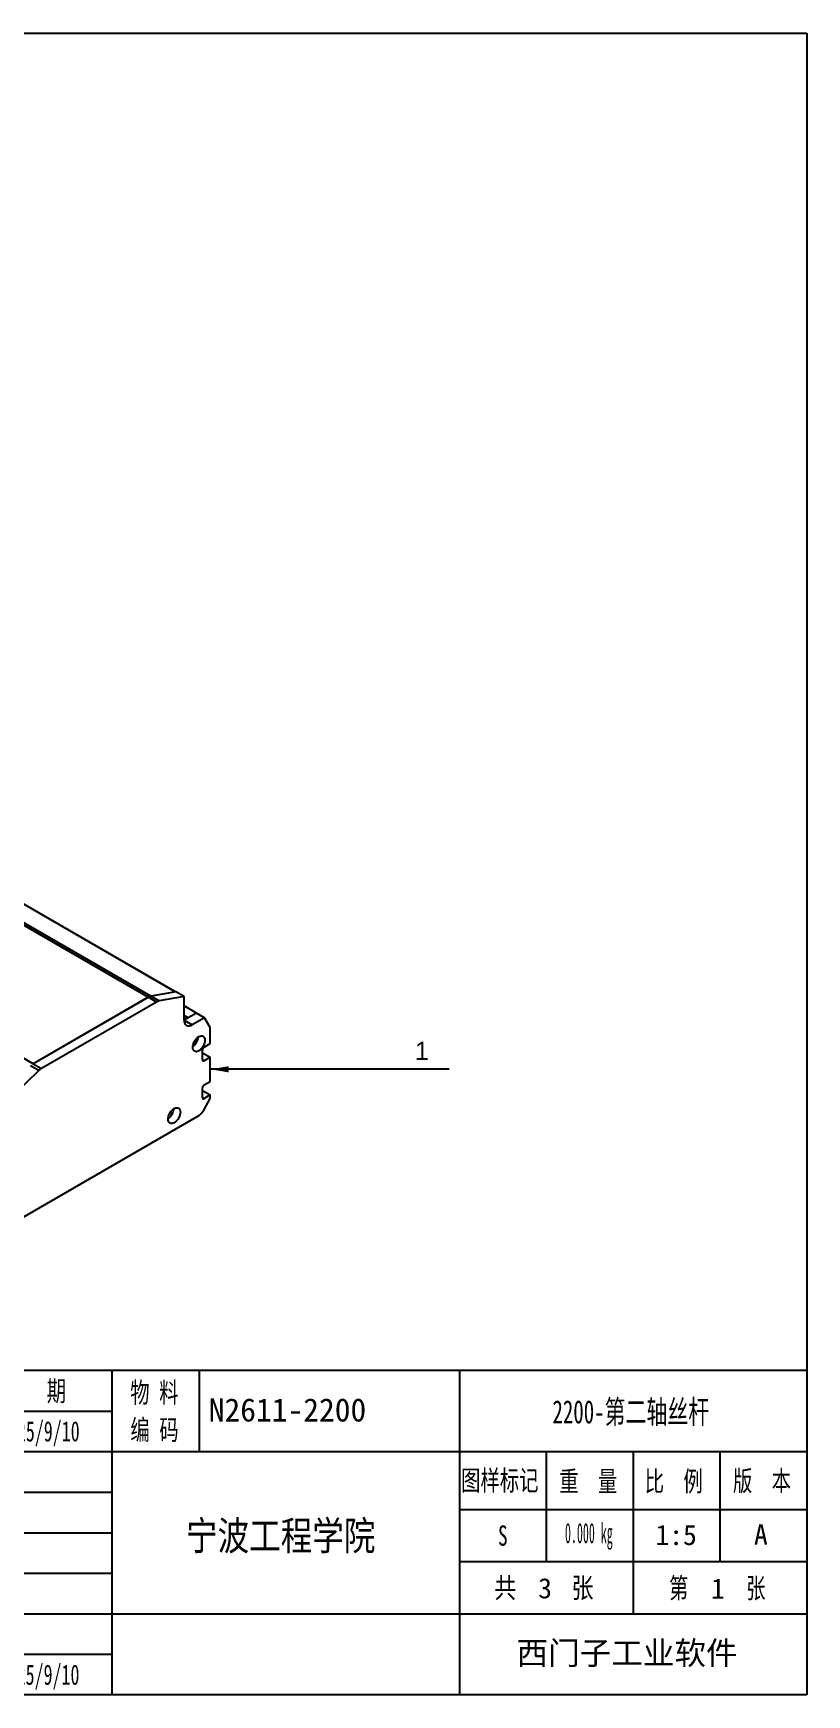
# Model space of a CAD drawing. Header units: millimetres. Extents: x 25 to 415, y 5 to 292.
# Drawn here: x 281.3 to 415, y 5 to 292 of the extents above; entities that cross this region are included whole.
import ezdxf
from ezdxf.enums import TextEntityAlignment as Align

# ---------------------------------------------------------------- set-up
doc = ezdxf.new("R2010")
doc.units = ezdxf.units.MM
for name, color, linetype in [('Default', 7, 'Continuous'), ('G135上盖250', 7, 'Continuous'), ('G135底座250', 7, 'Continuous'), ('G135端盖', 7, 'Continuous'), ('图框', 7, 'Continuous')]:
    doc.layers.add(name, color=color, linetype=linetype)
doc.styles.add('MtXpl_', font='SimSun.ttf')
doc.styles.add('MtXpl__1', font='')
doc.styles.add('SEACAD_Arial', font='arial.ttf')
doc.styles.get('MtXpl__1').set_extended_font_data('SimSun', bold=True)

msp = doc.modelspace()

# ---------------------------------------------------------------- hatches: boundary and pattern name
at = {"layer": 'Default', "linetype": 'Continuous'}
msp.add_hatch(color=7, dxfattribs=at).paths.add_polyline_path([(315.11, 113.57), (311.94, 113.04), (315.11, 112.51)])

# ---------------------------------------------------------------- linework, layer by layer
at = {"layer": 'Default', "color": 7, "linetype": 'Continuous'}
for p, q in [((310, 61), (310, 47)), ((235, 54), (295, 54)), ((235, 47), (415, 47)), ((385, 47), (385, 19)), ((235, 40), (295, 40)), ((355, 28), (415, 28))]:
    msp.add_line(p, q, dxfattribs=at)
for points in [[(343.69, 113.04), (311.94, 113.04)], [(353.21, 113.04), (343.69, 113.04)]]:
    msp.add_lwpolyline(points, dxfattribs=at)
at = {"layer": 'G135上盖250', "color": 7, "linetype": 'Continuous'}
for p, q in [((301.22, 125.47), (198.98, 184.5)), ((301.68, 125.65), (199.36, 184.72)), ((305.9, 126.41), (202.13, 186.32)), ((305.93, 126.41), (202.15, 186.33)), ((281.36, 114), (179.11, 173.03)), ((301.22, 125.47), (281.36, 114))]:
    msp.add_line(p, q, dxfattribs=at)
at = {"layer": 'G135底座250', "color": 7, "linetype": 'Continuous'}
for p, q in [((309.54, 122.76), (307.41, 123.98)), ((308.12, 121.94), (307.41, 122.35)), ((307.7, 121.7), (307.41, 121.86)), ((309.54, 122.76), (308.12, 121.94))]:
    msp.add_line(p, q, dxfattribs=at)
at = {"layer": 'G135端盖', "color": 7, "linetype": 'Continuous'}
for p, q in [((306, 126.43), (301.7, 125.65)), ((307.41, 125.61), (306, 126.43)), ((301.24, 125.48), (281.35, 113.99)), ((302.65, 124.66), (282.76, 113.18)), ((302.65, 124.66), (301.24, 125.48)), ((301.7, 125.65), (303.11, 124.84)), ((307.41, 125.61), (303.11, 124.84)), ((307.41, 121.53), (307.41, 125.61)), ((309.54, 122.76), (307.41, 121.53)), ((307.41, 121.53), (308.83, 120.72)), ((310.95, 121.94), (308.83, 120.72)), ((310.95, 121.94), (309.54, 122.76)), ((311.94, 120.23), (310.95, 121.94)), ((311.94, 117.48), (311.94, 120.23)), ((310.58, 114.67), (310.58, 116.37)), ((310.58, 115.91), (311.94, 115.13)), ((310.87, 116.86), (311.94, 117.48)), ((311.94, 115.13), (310.87, 114.51)), ((311.94, 110.95), (311.94, 115.13)), ((282.3, 112.82), (278, 108.63)), ((282.3, 112.82), (280.89, 113.64)), ((281.35, 113.99), (282.76, 113.18)), ((310.58, 114.67), (310.87, 114.51)), ((310.58, 108.14), (310.58, 109.84)), ((310.58, 109.38), (311.94, 108.6)), ((310.87, 110.33), (311.94, 110.95)), ((310.58, 108.14), (310.87, 107.98)), ((310.8, 106), (311.94, 107.98)), ((311.94, 108.6), (310.87, 107.98)), ((311.94, 107.98), (311.94, 108.6)), ((275.61, 85.21), (309.8, 104.95))]:
    msp.add_line(p, q, dxfattribs=at)
for centre, major_axis, start_param, end_param in [((301.24, 123.84), (1, 1.73), 0.453786, 0.785398), ((302.65, 123.03), (1, 1.73), 0.453786, 0.785398), ((308.83, 122.35), (1, 1.73), 2.356194, 3.926991), ((308.83, 118.1), (0.75, 1.3), 3.9961, 5.428678), ((308.83, 118.1), (0.45, 0.779), 4.269519, 5.155259), ((310.87, 116.53), (-0.2, -0.346), 3.926991, 5.497787), ((282.76, 111.54), (1, 1.73), 0.785398, 1.117011), ((310.87, 114.84), (0.2, 0.346), 2.356194, 3.926991), ((310.87, 110), (-0.2, -0.346), 3.926991, 5.497787), ((304.59, 105.69), (0.75, 1.3), 3.9961, 5.428678), ((310.87, 108.3), (0.2, 0.346), 2.356194, 3.926991), ((304.59, 105.69), (0.45, 0.779), 4.269519, 5.155259), ((309.8, 106.58), (-1, -1.73), 0.785398, 1.570796)]:
    msp.add_ellipse(centre, major_axis=major_axis, ratio=0.57735, start_param=start_param, end_param=end_param, dxfattribs=at)
for centre in [(309.96, 117.45), (305.72, 105.04)]:
    msp.add_ellipse(centre, major_axis=(0.75, 1.3), ratio=0.57735, dxfattribs=at)
at = {"layer": '图框', "color": 7, "linetype": 'Continuous'}
for p, q in [((25, 292), (415, 292)), ((415, 292), (415, 5)), ((415, 61), (235, 61)), ((295, 5), (295, 61)), ((355, 61), (355, 5)), ((355, 47), (415, 47)), ((370, 47), (370, 28)), ((400, 47), (400, 28)), ((355, 37), (415, 37)), ((235, 33), (295, 33)), ((235, 26), (295, 26)), ((235, 19), (415, 19)), ((235, 12), (295, 12)), ((415, 5), (25, 5))]:
    msp.add_line(p, q, dxfattribs=at)

# ---------------------------------------------------------------- texts
at = {"layer": 'Default', "color": 7, "linetype": 'Continuous', "style": 'SEACAD_Arial'}
msp.add_text('1', height=3.17, dxfattribs=at).set_placement((347.27, 117.8), align=Align.TOP_LEFT)
at = {"layer": '图框', "color": 7, "style": 'MtXpl_'}
for s, width, p in [('日  期', 0.7, (276.99, 55.73)), ('物 料', 0.7, (298.11, 55.46)), ('编 码', 0.7, (298.13, 49.02)), ('图样标记', 0.7, (355.28, 40.28)), ('重  量', 0.7, (372.24, 40.12)), ('比  例', 0.7, (387.01, 40.14)), ('版  本', 0.7, (402.25, 40.21)), ('S', 0.7, (361.65, 30.75)), ('共     张', 0.8, (361, 21.73)), ('第      张', 0.7, (391.2, 21.68))]:
    msp.add_text(s, height=3.5, dxfattribs=dict(at, width=width)).set_placement(p)
at = {"layer": '图框', "color": 7, "style": 'MtXpl__1'}
msp.add_text('西门子工业软件', height=4, dxfattribs=at).set_placement((364.86, 10.21))
at = {"layer": '图框', "color": 7, "linetype": 'Continuous'}
for s, insert, char_height, attachment_point in [('{\\pxsm0.9;\\f宋体|b0||i0||c0|p34;\\W1.;N2611-2200\\P}', (325.28, 56.2), 4, 2), ('{\\pxsm0.9;\\f宋体|b0||i0||c0|p34;\\W0.6625579021;2200-第二轴丝杆\\P}', (384.6, 55.88), 4, 2), ('{\\pxsm0.9;\\f宋体|b0||i0||c0|p34;\\W0.6507936508;2025/9/10\\P}', (282.4, 52.26), 3.5, 2), ('{\\pxsm0.9;\\f宋体|b0||i0||c0|p34;\\W0.7996880969;宁波工程学院\\P}', (324.11, 34.97), 5, 2), ('{\\pxsm0.9;\\f宋体|b0||i0||c0|p34;\\W0.4338673331;0.000 kg\\P}', (377.35, 34.68), 3.5, 2), ('{\\pxsm0.9;\\f宋体|b0||i0||c0|p34;\\W1.;1:5\\P}', (392.43, 34.36), 3.5, 2), ('{\\pxsm0.9;\\f宋体|b0||i0||c0|p34;\\W1.;A\\P}', (407.07, 34.42), 3.5, 2), ('{\\pxsm0.9;\\f宋体|b0||i0||c0|p34;\\W1.;3\\P}', (370.97, 25.15), 3.5, 3), ('{\\pxsm0.9;\\f宋体|b0||i0||c0|p34;\\W1.;1\\P}', (399.64, 25.08), 3.5, 2), ('{\\pxsm0.9;\\f宋体|b0||i0||c0|p34;\\W0.6507936508;2025/9/10\\P}', (282.36, 10.22), 3.5, 2)]:
    msp.add_mtext(s, dxfattribs=dict(at, insert=insert, char_height=char_height, attachment_point=attachment_point))

doc.saveas('drawing.dxf')
